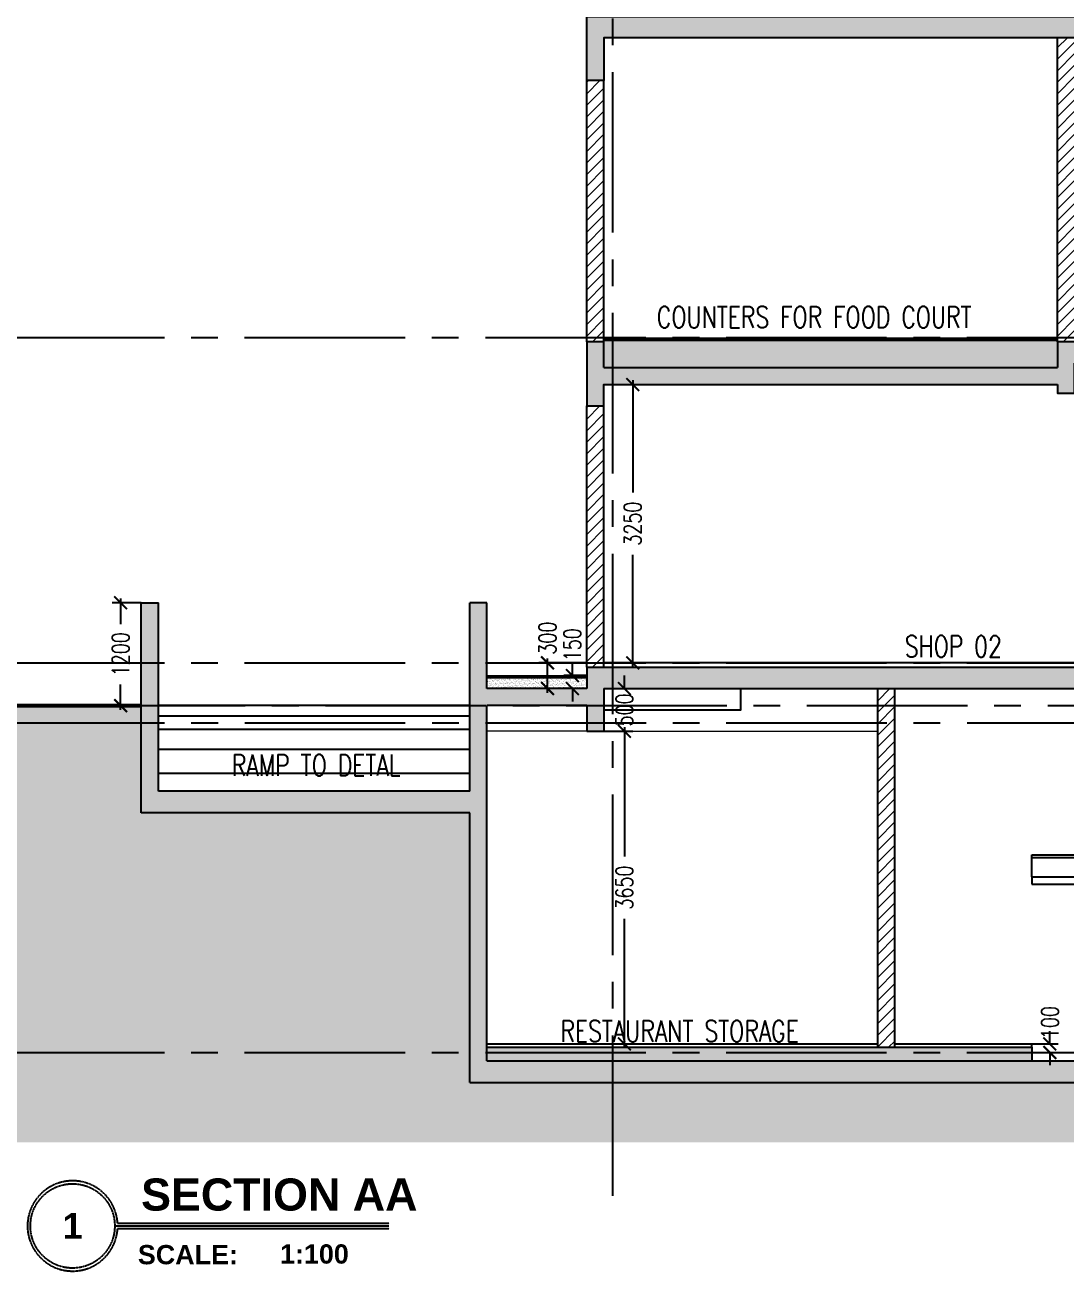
# Model space of a CAD drawing. Extents: x -3644356 to -3532817, y -18707075 to -18638610.
# Drawn here: x -3631890 to -3619726, y -18669303 to -18654749 of the extents above; entities that cross this region are included whole.
import ezdxf
from ezdxf.enums import TextEntityAlignment as Align

# ---------------------------------------------------------------- set-up
doc = ezdxf.new("R2010")
doc.units = 0
doc.header["$LTSCALE"] = 0.5
doc.header["$PDMODE"] = 3
for name, pattern in [('CENTER', [50.8, 31.75, -6.35, 6.35, -6.35]), ('CENTER2', [1.125, 0.75, -0.125, 0.125, -0.125]), ('CONTINULUS', [0]), ('DASHED', [19.05, 12.7, -6.35])]:
    doc.linetypes.add(name, pattern=pattern)
for name, color, linetype in [('A-BEAM AND SLAB', 7, 'Continuous'), ('A-BEAM HATCH', 252, 'Continuous'), ('A-DIMS', 1, 'Continuous'), ('A-ELE 02', 4, 'Continuous'), ('A-RAMP', 8, 'Continuous'), ('A-REFS', 3, 'DASHED'), ('A-SITE BOUNDARY', 7, 'CENTER'), ('A-SLAB SINING', 252, 'Continuous'), ('A-SLABS', 1, 'Continuous'), ('A-TEXT', 4, 'Continuous'), ('A-TXTROOM', 3, 'Continuous'), ('A-WALL', 2, 'Continuous'), ('MULTIPARKING', 30, 'Continuous'), ('S-GRID', 252, 'CENTER2')]:
    doc.layers.add(name, color=color, linetype=linetype)
for name, color, linetype, lineweight in [('A-DETL-GENF', 92, 'Continuous', 9), ('A-ELE 07', 8, 'Continuous', 9), ('A-WALL HATCH', 8, 'Continuous', 9)]:
    doc.layers.add(name, color=color, linetype=linetype, lineweight=lineweight)
doc.styles.add('ARIAL-TITLE', font='arialbd.ttf')
doc.styles.add('ROMANS', font='romans.shx', dxfattribs={"width": 0.75})
doc.dimstyles.new('DIMM-100', dxfattribs={"dimscale": 100, "dimtxt": 2, "dimasz": 1.5, "dimexe": 1, "dimexo": 0, "dimgap": 1, "dimtad": 0, "dimdec": 0, "dimzin": 0, "dimdsep": 46, "dimtxsty": 'ROMANS', "dimblk": 'ARCHTICK', "dimcen": 1.5, "dimdle": 0.5, "dimclrd": 8, "dimclre": 8, "dimclrt": 4, "dimazin": 0, "dimtfac": 1, "dimtdec": 0, "dimtix": 1, "dimtofl": 0, "dimtmove": 2, "dimatfit": 3, "dimldrblk": 'DOT', "dimfxl": 0, "dimtolj": 1, "dimtzin": 0, "dimarcsym": 0})

# ---------------------------------------------------------------- blocks, each defined once
blk = doc.blocks.new('D-NAME')
at = {"layer": 'A-REFS', "color": 8, "const_width": 30}
blk.add_lwpolyline([(657, 0), (4932, 0)], dxfattribs=at)
at = {"layer": 'A-REFS', "color": 8}
for points in [[(702, 42), (4932, 42)], [(702, -41), (4932, -41)]]:
    blk.add_lwpolyline(points, dxfattribs=at)
blk.add_circle((0, 0), 657, dxfattribs=at)
blk.add_arc((0, 0), 703, 3.3896, 356.6317, dxfattribs=at)
at = {"layer": 'A-REFS', "style": 'ARIAL-TITLE'}
blk.add_text('SCALE:', height=300, dxfattribs=at).set_placement((1017, -597))
for p, height in [((1068, 239), 500), ((3233, -587), 300)]:
    blk.add_attdef('X', p, '', height=height, dxfattribs=at)
at = {"layer": 'A-REFS', "linetype": 'Continuous', "style": 'ARIAL-TITLE'}
blk.add_attdef('X', text='', height=400, dxfattribs=at).set_placement((0, 0), align=Align.MIDDLE_CENTER)
blk = doc.blocks.new('A$C2ED963C2')
at = {"layer": 'MULTIPARKING'}
for p, q in [((-3448, 14875), (-1747, 14875)), ((-3448, 14186), (-3448, 14875)), ((-3034, 8370), (-3034, 14875)), ((-2850, 690), (-2850, 14875)), ((-1931, 690), (-1931, 14875)), ((-1747, 14875), (-1747, 8370)), ((-3448, 14186), (-3448, 9703)), ((-3034, 14186), (-3448, 14186)), ((-3034, 14186), (-3448, 14186)), ((-3034, 10232), (-3034, 14369)), ((-3034, 10232), (-3034, 14186)), ((-2850, 10232), (-2850, 14369)), ((-2850, 14369), (-2850, 10232)), ((-2850, 14369), (-2850, 10232)), ((-10379, 9703), (-3034, 9703)), ((-10379, 8669), (-10379, 9703)), ((-10379, 9565), (-3034, 9565)), ((-4299, 8416), (-4299, 9560)), ((-4299, 8416), (-4299, 9560)), ((-4213, 9565), (-3034, 9565)), ((-4213, 9565), (-3034, 9565)), ((10310, 9703), (-1747, 9703)), ((10448, 9565), (-1747, 9565)), ((-483, 9565), (-1747, 9565)), ((-483, 8416), (-483, 9565)), ((-483, 8416), (-483, 9565)), ((11321, 8692), (10310, 9703)), ((-10379, 8669), (-4299, 8669)), ((-10379, 8669), (-10379, 8669)), ((-10379, 8669), (-10379, 8324)), ((-10379, 8324), (-2942, 8324)), ((-3034, 8416), (-4299, 8416)), ((-3034, 8416), (-4299, 8416)), ((-3391, 8324), (-3391, 690)), ((-3092, 690), (-3092, 8324)), ((-3034, 8370), (-2873, 8370)), ((-3034, 8370), (-2850, 8370)), ((-2942, 8370), (-2942, 690)), ((-2942, 8370), (-2942, 690)), ((-1931, 8370), (-1747, 8370)), ((-1908, 8370), (-1747, 8370)), ((-1839, 690), (-1839, 8370)), ((-1839, 690), (-1839, 8370)), ((-1839, 8324), (11321, 8324)), ((-1747, 8416), (-483, 8416)), ((-1747, 8416), (-483, 8416)), ((-483, 8669), (11321, 8669)), ((11321, 8324), (11321, 8692)), ((0, 690), (-4253, 690)), ((-4253, 420), (-4253, 690)), ((-4253, 420), (-4253, 690)), ((0, 690), (-1931, 690)), ((0, 420), (0, 690)), ((0, 420), (0, 690))]:
    blk.add_line(p, q, dxfattribs=at)
blk = doc.blocks.new('_ArchTick')
at = {"color": 0, "linetype": 'ByBlock', "const_width": 0.15}
blk.add_lwpolyline([(-0.5, -0.5), (0.5, 0.5)], dxfattribs=at)
blk = doc.blocks.new('*D53')
at = {"layer": 'A-DIMS', "color": 8, "lineweight": -2, "transparency": 16777216}
for p, q in [((-3625494, -18662349), (-3625494, -18662199)), ((-3625327, -18662349), (-3625594, -18662349)), ((-3625327, -18662499), (-3625594, -18662499)), ((-3625494, -18662499), (-3625494, -18662649))]:
    blk.add_line(p, q, dxfattribs=at)
at = {"layer": 'Defpoints', "color": 0, "transparency": 16777216}
for p in [(-3625494, -18662349), (-3625327, -18662349), (-3625327, -18662499)]:
    blk.add_point(p, dxfattribs=at)
at = {"layer": 'A-DIMS', "color": 8, "lineweight": -2, "transparency": 16777216, "xscale": 150, "yscale": 150, "zscale": 150}
for p, rotation in [((-3625494, -18662349), 270), ((-3625494, -18662499), 90)]:
    blk.add_blockref('_ArchTick', p, dxfattribs=dict(at, rotation=rotation))
at = {"layer": 'A-DIMS', "color": 4, "transparency": 16777216, "insert": (-3625494, -18661988), "char_height": 200, "attachment_point": 5, "rotation": 90, "style": 'ROMANS'}
blk.add_mtext('\\A1;150', dxfattribs=at)
blk = doc.blocks.new('_Dot')
at = {"color": 0, "linetype": 'ByBlock', "lineweight": -2}
blk.add_line((-0.5, 0), (-1, 0), dxfattribs=at)
at = {"color": 0, "linetype": 'ByBlock', "const_width": 0.5}
blk.add_lwpolyline([(-0.25, 0, 1), (0.25, 0, 1)], format="xyb", close=True, dxfattribs=at)
blk = doc.blocks.new('*D54')
at = {"layer": 'A-DIMS', "color": 8, "lineweight": -2, "transparency": 16777216}
for p, q in [((-3625327, -18662199), (-3625885, -18662199)), ((-3625785, -18662549), (-3625785, -18662149)), ((-3625327, -18662499), (-3625885, -18662499))]:
    blk.add_line(p, q, dxfattribs=at)
at = {"layer": 'Defpoints', "color": 0, "transparency": 16777216}
for p in [(-3625785, -18662199), (-3625327, -18662199), (-3625327, -18662499)]:
    blk.add_point(p, dxfattribs=at)
at = {"layer": 'A-DIMS', "color": 8, "lineweight": -2, "transparency": 16777216, "xscale": 150, "yscale": 150, "zscale": 150}
for p, rotation in [((-3625785, -18662199), 90), ((-3625785, -18662499), 270)]:
    blk.add_blockref('_ArchTick', p, dxfattribs=dict(at, rotation=rotation))
at = {"layer": 'A-DIMS', "color": 4, "transparency": 16777216, "insert": (-3625785, -18661911), "char_height": 200, "attachment_point": 5, "rotation": 90, "style": 'ROMANS'}
blk.add_mtext('\\A1;300', dxfattribs=at)
blk = doc.blocks.new('*D55')
at = {"layer": 'A-DIMS', "color": 8, "lineweight": -2, "transparency": 16777216}
for p, q in [((-3624886, -18662499), (-3624886, -18662349)), ((-3625127, -18662499), (-3624786, -18662499)), ((-3625127, -18662999), (-3624786, -18662999)), ((-3624886, -18662999), (-3624886, -18663149))]:
    blk.add_line(p, q, dxfattribs=at)
at = {"layer": 'Defpoints', "color": 0, "transparency": 16777216}
for p in [(-3625127, -18662499), (-3625127, -18662999), (-3624886, -18662999)]:
    blk.add_point(p, dxfattribs=at)
at = {"layer": 'A-DIMS', "color": 8, "lineweight": -2, "transparency": 16777216, "xscale": 150, "yscale": 150, "zscale": 150}
for p, rotation in [((-3624886, -18662499), 270), ((-3624886, -18662999), 90)]:
    blk.add_blockref('_ArchTick', p, dxfattribs=dict(at, rotation=rotation))
at = {"layer": 'A-DIMS', "color": 4, "transparency": 16777216, "insert": (-3624886, -18662749), "char_height": 200, "attachment_point": 5, "rotation": 90, "style": 'ROMANS'}
blk.add_mtext('\\A1;500', dxfattribs=at)
blk = doc.blocks.new('*D56')
at = {"layer": 'A-DIMS', "color": 8, "lineweight": -2, "transparency": 16777216}
for p, q in [((-3624886, -18662949), (-3624886, -18664460)), ((-3625127, -18662999), (-3624786, -18662999)), ((-3624886, -18666699), (-3624886, -18665189)), ((-3625127, -18666649), (-3624786, -18666649))]:
    blk.add_line(p, q, dxfattribs=at)
at = {"layer": 'Defpoints', "color": 0, "transparency": 16777216}
for p in [(-3625127, -18662999), (-3625127, -18666649), (-3624886, -18666649)]:
    blk.add_point(p, dxfattribs=at)
at = {"layer": 'A-DIMS', "color": 8, "lineweight": -2, "transparency": 16777216, "xscale": 150, "yscale": 150, "zscale": 150}
for p, rotation in [((-3624886, -18662999), 90), ((-3624886, -18666649), 270)]:
    blk.add_blockref('_ArchTick', p, dxfattribs=dict(at, rotation=rotation))
at = {"layer": 'A-DIMS', "color": 4, "transparency": 16777216, "insert": (-3624886, -18664824), "char_height": 200, "attachment_point": 5, "rotation": 90, "style": 'ROMANS'}
blk.add_mtext('\\A1;3650', dxfattribs=at)
blk = doc.blocks.new('*D57')
at = {"layer": 'A-DIMS', "color": 8, "lineweight": -2, "transparency": 16777216}
for p, q in [((-3625127, -18658949), (-3624689, -18658949)), ((-3624789, -18658899), (-3624789, -18660210)), ((-3624789, -18662249), (-3624789, -18660939)), ((-3625127, -18662199), (-3624689, -18662199))]:
    blk.add_line(p, q, dxfattribs=at)
at = {"layer": 'Defpoints', "color": 0, "transparency": 16777216}
for p in [(-3625127, -18658949), (-3625127, -18662199), (-3624789, -18662199)]:
    blk.add_point(p, dxfattribs=at)
at = {"layer": 'A-DIMS', "color": 8, "lineweight": -2, "transparency": 16777216, "xscale": 150, "yscale": 150, "zscale": 150}
for p, rotation in [((-3624789, -18658949), 90), ((-3624789, -18662199), 270)]:
    blk.add_blockref('_ArchTick', p, dxfattribs=dict(at, rotation=rotation))
at = {"layer": 'A-DIMS', "color": 4, "transparency": 16777216, "insert": (-3624789, -18660574), "char_height": 200, "attachment_point": 5, "rotation": 90, "style": 'ROMANS'}
blk.add_mtext('\\A1;3250', dxfattribs=at)
blk = doc.blocks.new('*D80')
at = {"layer": 'A-DIMS', "color": 8, "lineweight": -2, "transparency": 16777216}
for p, q in [((-3619917, -18666649), (-3619917, -18666499)), ((-3620127, -18666649), (-3619817, -18666649)), ((-3620127, -18666749), (-3619817, -18666749)), ((-3619917, -18666749), (-3619917, -18666899))]:
    blk.add_line(p, q, dxfattribs=at)
at = {"layer": 'Defpoints', "color": 0, "transparency": 16777216}
for p in [(-3620127, -18666649), (-3620127, -18666749), (-3619917, -18666749)]:
    blk.add_point(p, dxfattribs=at)
at = {"layer": 'A-DIMS', "color": 8, "lineweight": -2, "transparency": 16777216, "xscale": 150, "yscale": 150, "zscale": 150}
for p, rotation in [((-3619917, -18666649), 270), ((-3619917, -18666749), 90)]:
    blk.add_blockref('_ArchTick', p, dxfattribs=dict(at, rotation=rotation))
at = {"layer": 'A-DIMS', "color": 4, "transparency": 16777216, "insert": (-3619915, -18666401), "char_height": 200, "attachment_point": 5, "rotation": 90, "style": 'ROMANS'}
blk.add_mtext('\\A1;100', dxfattribs=at)
blk = doc.blocks.new('*D81')
at = {"layer": 'A-DIMS', "color": 8, "lineweight": -2, "transparency": 16777216}
for p, q in [((-3630530, -18661499), (-3630872, -18661499)), ((-3630772, -18661449), (-3630772, -18661746)), ((-3630772, -18662749), (-3630772, -18662453)), ((-3630530, -18662699), (-3630872, -18662699))]:
    blk.add_line(p, q, dxfattribs=at)
at = {"layer": 'Defpoints', "color": 0, "transparency": 16777216}
for p in [(-3630772, -18661499), (-3630530, -18661499), (-3630530, -18662699)]:
    blk.add_point(p, dxfattribs=at)
at = {"layer": 'A-DIMS', "color": 8, "lineweight": -2, "transparency": 16777216, "xscale": 150, "yscale": 150, "zscale": 150}
for p, rotation in [((-3630772, -18661499), 90), ((-3630772, -18662699), 270)]:
    blk.add_blockref('_ArchTick', p, dxfattribs=dict(at, rotation=rotation))
at = {"layer": 'A-DIMS', "color": 4, "transparency": 16777216, "insert": (-3630772, -18662099), "char_height": 200, "attachment_point": 5, "rotation": 90, "style": 'ROMANS'}
blk.add_mtext('\\A1;1200', dxfattribs=at)

msp = doc.modelspace()

# ---------------------------------------------------------------- hatches: boundary and pattern name
at = {"layer": 'A-BEAM HATCH'}
h = msp.add_hatch(color=256, dxfattribs=at)
h.dxf.hatch_style = 1
h.paths.add_polyline_path([(-3614627.1, -18654649.2), (-3619627.1, -18654649.2), (-3625327.1, -18654649.2), (-3625327.1, -18655399.2), (-3625127.1, -18655399.2), (-3625127.1, -18654899.2), (-3615027.1, -18654899.2), (-3615027.1, -18655399.2), (-3614827.1, -18655399.2), (-3614827.1, -18654899.2), (-3614627.1, -18654899.2)])
h.paths.add_polyline_path([(-3590091.8, -18654649.2), (-3591841.8, -18654649.2), (-3607127.1, -18654649.2), (-3607127.1, -18654899.2), (-3606927.1, -18654899.2), (-3606927.1, -18655399.2), (-3606727.1, -18655399.2), (-3606727.1, -18654899.2), (-3590291.8, -18654899.2), (-3590291.8, -18655399.2), (-3590091.8, -18655399.2)])
h = msp.add_hatch(color=256, dxfattribs=at)
h.dxf.hatch_style = 1
h.paths.add_polyline_path([(-3614627.1, -18658449.2), (-3619627.1, -18658449.2), (-3619827.1, -18658449.2), (-3619827.1, -18658749.2), (-3625127.1, -18658749.2), (-3625127.1, -18658449.2), (-3625327.1, -18658449.2), (-3625327.1, -18659199.2), (-3625127.1, -18659199.2), (-3625127.1, -18658949.2), (-3619827.1, -18658949.2), (-3619827.1, -18659049.2), (-3619627.1, -18659049.2), (-3619627.1, -18658699.2), (-3615027.1, -18658699.2), (-3615027.1, -18659199.2), (-3614827.1, -18659199.2), (-3614827.1, -18658699.2), (-3614627.1, -18658699.2)])
h.paths.add_polyline_path([(-3591641.8, -18658449.2), (-3591841.8, -18658449.2), (-3607127.1, -18658449.2), (-3607127.1, -18658699.2), (-3606927.1, -18658699.2), (-3606927.1, -18659199.2), (-3606727.1, -18659199.2), (-3606727.1, -18658699.2), (-3591841.8, -18658699.2), (-3591841.8, -18659199.2), (-3591641.8, -18659199.2)])
h = msp.add_hatch(color=256, dxfattribs=at)
h.dxf.hatch_style = 1
h.paths.add_polyline_path([(-3630328.5, -18661499.2), (-3630530.4, -18661499.2), (-3630530.4, -18662249.2), (-3630328.5, -18662249.2)])
h.paths.add_polyline_path([(-3630328.5, -18662249.2), (-3630530.4, -18662249.2), (-3630530.4, -18662699.2), (-3630328.5, -18662699.2)])
h.paths.add_polyline_path([(-3630328.5, -18662699.2), (-3630530.4, -18662699.2), (-3630530.4, -18662899.2), (-3630328.5, -18662899.2)])
h.paths.add_polyline_path([(-3630328.5, -18662899.2), (-3630530.4, -18662899.2), (-3630530.4, -18663949.2), (-3626694.1, -18663949.2), (-3626694.1, -18663699.2), (-3630328.5, -18663699.2)])
h = msp.add_hatch(color=256, dxfattribs=at)
h.dxf.hatch_style = 1
h.paths.add_polyline_path([(-3626492.2, -18661499.2), (-3626694.1, -18661499.2), (-3626694.1, -18662249.2), (-3626492.2, -18662249.2)])
h.paths.add_polyline_path([(-3626492.2, -18662249.2), (-3626694.1, -18662249.2), (-3626694.1, -18662699.2), (-3626492.2, -18662699.2)])
h.paths.add_polyline_path([(-3626492.2, -18662699.2), (-3626694.1, -18662699.2), (-3626694.1, -18662899.2), (-3626492.2, -18662899.2)])
h.paths.add_polyline_path([(-3626492.2, -18662899.2), (-3626694.1, -18662899.2), (-3626694.1, -18666749.2), (-3626492.2, -18666749.2)])
h.paths.add_polyline_path([(-3587482.5, -18666749.2), (-3587700.9, -18666749.2), (-3587700.9, -18666849.2), (-3626492.2, -18666849.2), (-3626492.2, -18666749.2), (-3626694.1, -18666749.2), (-3626694.1, -18667099.2), (-3587482.5, -18667099.2)])
h.paths.add_polyline_path([(-3587482.5, -18661499.2), (-3587700.9, -18661499.2), (-3587700.9, -18666749.2), (-3587482.5, -18666749.2)])
h = msp.add_hatch(color=256, dxfattribs=at)
h.dxf.hatch_style = 1
h.paths.add_polyline_path([(-3591641.8, -18662499.2), (-3591841.8, -18662499.2), (-3591841.8, -18662699.2), (-3591641.8, -18662699.2)], flags=17)
h.paths.add_polyline_path([(-3591641.8, -18662699.2), (-3591841.8, -18662699.2), (-3591841.8, -18662899.2), (-3591641.8, -18662899.2)])
h.paths.add_polyline_path([(-3591641.8, -18662899.2), (-3591841.8, -18662899.2), (-3591841.8, -18662999.2), (-3591641.8, -18662999.2)])
h.paths.add_polyline_path([(-3625127.1, -18662899.2), (-3625327.1, -18662899.2), (-3625327.1, -18662999.2), (-3625127.1, -18662999.2)])
h.paths.add_polyline_path([(-3625127.1, -18662699.2), (-3625327.1, -18662699.2), (-3625327.1, -18662899.2), (-3625127.1, -18662899.2)])
h.paths.add_polyline_path([(-3591641.8, -18662249.2), (-3625327.1, -18662249.2), (-3625327.1, -18662699.2), (-3625127.1, -18662699.2), (-3625127.1, -18662499.2), (-3591641.8, -18662499.2)])
h = msp.add_hatch(color=256, dxfattribs=at)
h.dxf.hatch_style = 1
h.paths.add_polyline_path([(-3625327.1, -18662499.2), (-3626492.2, -18662499.2), (-3626492.2, -18662699.2), (-3625327.1, -18662699.2)])
at = {"layer": 'A-DETL-GENF'}
h = msp.add_hatch(dxfattribs=at)
h.set_pattern_fill('EARTH', color=252, scale=100)
h.paths.add_polyline_path([(-3632549.4, -18667798.9), (-3581150, -18667798.9), (-3581150, -18662699.2), (-3583333.6, -18662699.2), (-3583333.6, -18663824.2), (-3587482.5, -18663824.2), (-3587482.5, -18667099.2), (-3626694.1, -18667099.2), (-3626694.1, -18663949.2), (-3630530.4, -18663949.2), (-3630530.4, -18662724.2), (-3632549.4, -18662699.2)])
at = {"layer": 'A-SLAB SINING'}
h = msp.add_hatch(dxfattribs=at)
h.set_pattern_fill('AR-SAND', color=256, scale=0.7)
h.paths.add_polyline_path([(-3619827.1, -18658431.2), (-3625127.1, -18658431.2), (-3625127.1, -18658749.2), (-3619827.1, -18658749.2)])
h = msp.add_hatch(dxfattribs=at)
h.set_pattern_fill('AR-SAND', color=256, scale=0.7)
h.set_pattern_definition([(37.5, (-37626.196, 50), (-1.120021907, 34.258926613), [0, -27.0256, 0, -30.226, 0, -28.8925]), (7.5, (-37626.196, 50), (31.46662982, 50.17775704), [0, -14.5796, 0, -24.3586, 0, -9.3345]), (327.5, (-37648.065, 50), (55.369465917, 0.100602927), [0, -8.89, 0, -32.004, 0, -41.783]), (317.5, (-37648.065, 50), (53.44895167, 15.60505263), [0, -4.445, 0, -20.9804, 0, -24.003])])
h.paths.add_polyline_path([(-3625327.1, -18662371.2), (-3626492.2, -18662371.2), (-3626492.2, -18662499.2), (-3625327.1, -18662499.2)])
h = msp.add_hatch(dxfattribs=at)
h.set_pattern_fill('AR-CONC', color=256, scale=0.7)
h.set_pattern_definition([(50, (0, 100), (127.5292683, -11.1573599), [13.335, -146.685]), (355, (0, 100), (-24.670395, 133.7397917), [10.668, -117.3484089]), (100.4514447, (10.63, 99.07), (102.858873, 122.5824263), [11.3330062, -124.6631712]), (46.1842, (0, 135.56), (189.7553286, -29.4296296), [20.0025, -220.0275]), (96.6355576, (15.81, 133.1), (166.1828938, 173.1982872), [16.9995162, -186.9949257]), (351.1841512, (0, 135.56), (166.1828938, 173.1982872), [16.001977, -176.0218123]), (21, (17.78, 126.67), (106.1300739, -71.58563873), [13.335, -146.685]), (326, (17.78, 126.67), (43.2614198, 128.9315763), [10.668, -117.348]), (71.451445, (26.62, 120.7), (149.3914935, 57.3459382), [11.3330062, -124.6629563]), (37.5, (0, 100), (2.16202228, 59.18852721), [0, -115.9256, 0, -119.126, 0, -117.7925]), (7.5, (0, 100), (46.77376376, 70.12640237), [0, -67.9196, 0, -113.2586, 0, -44.8945]), (327.5, (-39.65, 100), (94.91341662, -4.0101208), [0, -44.45, 0, -138.684, 0, -184.023]), (317.5, (-57.43, 100), (103.69042697, 17.79854372), [0, -57.785, 0, -92.1004, 0, -130.683])])
h.paths.add_polyline_path([(-3620127.1, -18666689.2), (-3626492.2, -18666689.2), (-3626492.2, -18666849.2), (-3620127.1, -18666849.2)])
at = {"layer": 'A-WALL HATCH'}
h = msp.add_hatch(dxfattribs=at)
h.set_pattern_fill('ANSI31', color=256, scale=30, angle=180)
h.set_pattern_definition([(225, (5500, 3800), (67.3519209, -67.3519209), [])])
h.paths.add_polyline_path([(-3619627.1, -18654899.2), (-3619827.1, -18654899.2), (-3619827.1, -18658449.2), (-3619627.1, -18658449.2)])
h = msp.add_hatch(dxfattribs=at)
h.set_pattern_fill('ANSI31', color=256, scale=30, angle=180)
h.set_pattern_definition([(225, (0, 3800), (67.3519209, -67.3519209), [])])
h.paths.add_polyline_path([(-3625127.1, -18655399.2), (-3625327.1, -18655399.2), (-3625327.1, -18658449.2), (-3625127.1, -18658449.2)])
h = msp.add_hatch(dxfattribs=at)
h.set_pattern_fill('ANSI31', color=256, scale=30, angle=180)
h.paths.add_polyline_path([(-3625127.1, -18659199.2), (-3625327.1, -18659199.2), (-3625327.1, -18662249.2), (-3625127.1, -18662249.2)])
h = msp.add_hatch(dxfattribs=at)
h.set_pattern_fill('ANSI31', color=256, scale=30, angle=180)
h.set_pattern_definition([(225, (3400, -4500), (67.3519209, -67.3519209), [])])
h.paths.add_polyline_path([(-3621927.1, -18666689.2), (-3621727.1, -18666689.2), (-3621727.1, -18662499.2), (-3621927.1, -18662499.2)])

# ---------------------------------------------------------------- linework, layer by layer
at = {"layer": 'A-BEAM AND SLAB'}
for p, q in [((-3625127.1, -18658749.2), (-3619827.1, -18658749.2)), ((-3630530.4, -18663949.2), (-3630530.4, -18661499.2)), ((-3630530.4, -18661499.2), (-3630328.5, -18661499.2)), ((-3630328.5, -18663699.2), (-3630328.5, -18661499.2)), ((-3626492.2, -18661499.2), (-3626694.1, -18661499.2)), ((-3626694.1, -18663699.2), (-3626694.1, -18661499.2)), ((-3626492.2, -18662499.2), (-3626492.2, -18661499.2)), ((-3625327.1, -18662249.2), (-3591641.8, -18662249.2)), ((-3625327.1, -18662249.2), (-3625327.1, -18662499.2)), ((-3625327.1, -18662499.2), (-3626492.2, -18662499.2)), ((-3625127.1, -18662499.2), (-3591841.8, -18662499.2)), ((-3625127.1, -18662499.2), (-3625127.1, -18662999.2)), ((-3625327.1, -18662699.2), (-3626492.2, -18662699.2)), ((-3626492.2, -18666849.2), (-3626492.2, -18662699.2)), ((-3625327.1, -18662699.2), (-3625327.1, -18662999.2)), ((-3625327.1, -18662999.2), (-3625127.1, -18662999.2)), ((-3626694.1, -18663699.2), (-3630328.5, -18663699.2)), ((-3626694.1, -18663949.2), (-3630530.4, -18663949.2)), ((-3626694.1, -18667099.2), (-3626694.1, -18663949.2)), ((-3626492.2, -18666689.2), (-3620127.1, -18666689.2)), ((-3620127.1, -18666689.2), (-3620127.1, -18666849.2)), ((-3626492.2, -18666849.2), (-3587700.9, -18666849.2)), ((-3626694.1, -18667099.2), (-3587482.5, -18667099.2))]:
    msp.add_line(p, q, dxfattribs=at)
at = {"layer": 'A-BEAM AND SLAB', "color": 8}
for p, q in [((-3626694.1, -18662699.2), (-3630328.5, -18662699.2)), ((-3626694.1, -18662823.6), (-3630328.5, -18662823.6)), ((-3626694.1, -18662979), (-3630328.5, -18662979)), ((-3626694.1, -18663212.2), (-3630328.5, -18663212.2)), ((-3626694.1, -18663491.9), (-3630328.5, -18663491.9))]:
    msp.add_line(p, q, dxfattribs=at)
at = {"layer": 'A-BEAM AND SLAB'}
for points in [[(-3615027.1, -18654899.2), (-3625127.1, -18654899.2), (-3625127.1, -18655399.2), (-3625327.1, -18655399.2), (-3625327.1, -18654649.2), (-3614627.1, -18654649.2)], [(-3625127.1, -18658749.2), (-3625127.1, -18658449.2), (-3625327.1, -18658449.2), (-3625327.1, -18659199.2), (-3625127.1, -18659199.2), (-3625127.1, -18658949.2), (-3619827.1, -18658949.2)], [(-3619627.1, -18658449.2), (-3619827.1, -18658449.2), (-3619827.1, -18658749.2)], [(-3619827.1, -18658949.2), (-3619827.1, -18659049.2), (-3619627.1, -18659049.2), (-3619627.1, -18658699.2)]]:
    msp.add_lwpolyline(points, dxfattribs=at)
at = {"layer": 'A-ELE 02'}
msp.add_lwpolyline([(-3625127.1, -18662749.2), (-3623527.1, -18662749.2), (-3623527.1, -18662499.2)], dxfattribs=at)
at = {"layer": 'A-ELE 07'}
for p, q in [((-3625327.1, -18662999.2), (-3626492.2, -18662999.2)), ((-3625127.1, -18662999.2), (-3621927.1, -18662999.2))]:
    msp.add_line(p, q, dxfattribs=at)
at = {"layer": 'A-SITE BOUNDARY', "linetype": 'CONTINULUS', "ltscale": 200, "const_width": 50}
msp.add_lwpolyline([(-3632549.4, -18662699.2), (-3630530.4, -18662699.2)], dxfattribs=at)
at = {"layer": 'A-SLABS'}
for p, q in [((-3625127.1, -18658409.2), (-3619827.1, -18658409.2)), ((-3598627.1, -18662199.2), (-3625127.1, -18662199.2)), ((-3626492.2, -18662349.2), (-3625327.1, -18662349.2)), ((-3626492.2, -18666649.2), (-3621927.1, -18666649.2)), ((-3621727.1, -18666649.2), (-3620127.1, -18666649.2)), ((-3620127.1, -18666689.2), (-3620127.1, -18666649.2)), ((-3620127.1, -18666749.2), (-3587700.9, -18666749.2))]:
    msp.add_line(p, q, dxfattribs=at)
at = {"layer": 'A-SLABS', "color": 8}
for p, q in [((-3625127.1, -18658419.2), (-3619827.1, -18658419.2)), ((-3625127.1, -18658431.2), (-3619827.1, -18658431.2)), ((-3626492.2, -18662359.2), (-3625327.1, -18662359.2)), ((-3626492.2, -18662371.2), (-3625327.1, -18662371.2))]:
    msp.add_line(p, q, dxfattribs=at)
at = {"layer": 'A-WALL'}
for p, q in [((-3619827.1, -18658449.2), (-3619827.1, -18654899.2)), ((-3625327.1, -18658449.2), (-3625327.1, -18655399.2)), ((-3625127.1, -18658449.2), (-3625127.1, -18655399.2)), ((-3625327.1, -18662249.2), (-3625327.1, -18659199.2)), ((-3625127.1, -18662249.2), (-3625127.1, -18659199.2)), ((-3621927.1, -18666689.2), (-3621927.1, -18662499.2)), ((-3621727.1, -18666689.2), (-3621727.1, -18662499.2))]:
    msp.add_line(p, q, dxfattribs=at)
at = {"layer": 'S-GRID', "ltscale": 5000}
for p, q in [((-3625027.1, -18644049.9), (-3625027.1, -18668627.3)), ((-3634948.4, -18658399.2), (-3580064.2, -18658399.2)), ((-3634948.4, -18662199.2), (-3580064.2, -18662199.2)), ((-3634003.9, -18662699.2), (-3580064.2, -18662699.2)), ((-3640571.2, -18662899.2), (-3581156.3, -18662899.2)), ((-3634948.4, -18666749.2), (-3580064.2, -18666749.2))]:
    msp.add_line(p, q, dxfattribs=at)

# ---------------------------------------------------------------- block references
at = {"layer": 'A-RAMP', "xscale": 0.2487372905015945, "yscale": 0.2487372905015945, "zscale": 0.2487372905015945}
msp.add_blockref('A$C2ED963C2', (-3617545.5, -18666853.7), dxfattribs=at)
at = {"layer": 'A-TEXT'}
ref = msp.add_blockref('D-NAME', (-3631333.1, -18668775.6), dxfattribs=dict(at, xscale=0.7496480096101015, yscale=0.7496480096101015, zscale=0.7496480096101015))
ref.add_attrib('X', 'SECTION AA', (-3630532.7, -18668596.3), dxfattribs={"layer": 'A-REFS', "height": 374.82, "style": 'ARIAL-TITLE'})
ref.add_attrib('X', '1', dxfattribs={"layer": 'A-REFS', "linetype": 'Continuous', "height": 299.9, "style": 'ARIAL-TITLE'}).set_placement((-3631333.1, -18668775.6), align=Align.MIDDLE_CENTER)
ref.add_attrib('X', '1:100', (-3628909.6, -18669215.4), dxfattribs={"layer": 'A-REFS', "height": 224.89, "style": 'ARIAL-TITLE'})

# ---------------------------------------------------------------- texts
at = {"layer": 'A-TXTROOM', "attachment_point": 1, "style": 'ROMANS'}
for s, insert, char_height, width in [('COUNTERS FOR FOOD COURT', (-3624507.1, -18658037), 250.282, 4809.04), ('SHOP 02', (-3621611.9, -18661881.8), 250.28, 3684.893), ('RAMP TO DETAL', (-3629473.8, -18663270.5), 250.282, 4160.858), ('RESTAURANT STORAGE', (-3625633.3, -18666374.5), 250.282, 3684.893)]:
    msp.add_mtext(s, dxfattribs=dict(at, insert=insert, char_height=char_height, width=width))

# ---------------------------------------------------------------- dimensions: what is measured, and where the dimension line sits
at = {"layer": 'A-DIMS'}
for base, p1, p2, picture, middle in [((-3624789, -18662199.2), (-3625127.1, -18658949.2), (-3625127.1, -18662199.2), '*D57', (-3624789, -18660574.2)), ((-3630772.1, -18661499.2), (-3630530.4, -18662699.2), (-3630530.4, -18661499.2), '*D81', (-3630772.1, -18662099.2)), ((-3624885.6, -18662999.2), (-3625127.1, -18662499.2), (-3625127.1, -18662999.2), '*D55', (-3624885.6, -18662749.2)), ((-3624885.6, -18666649.2), (-3625127.1, -18662999.2), (-3625127.1, -18666649.2), '*D56', (-3624885.6, -18664824.2))]:
    dim = msp.add_linear_dim(base=base, p1=p1, p2=p2, angle=90, dimstyle='DIMM-100', dxfattribs=at)
    dim.commit()
    dim.dimension.update_dxf_attribs({"geometry": picture, "text_midpoint": middle})
for base, p1, p2, picture, middle in [((-3625785.4, -18662199.2), (-3625327.1, -18662499.2), (-3625327.1, -18662199.2), '*D54', (-3625785.4, -18661911.2)), ((-3625493.8, -18662349.2), (-3625327.1, -18662499.2), (-3625327.1, -18662349.2), '*D53', (-3625493.8, -18661987.6)), ((-3619916.9, -18666749.2), (-3620127.1, -18666649.2), (-3620127.1, -18666749.2), '*D80', (-3619915.2, -18666401.4))]:
    dim = msp.add_linear_dim(base=base, p1=p1, p2=p2, angle=90, dimstyle='DIMM-100', dxfattribs=at)
    dim.commit()
    dim.dimension.update_dxf_attribs({"geometry": picture, "text_midpoint": middle, "dimtype": 128})

doc.saveas('drawing.dxf')
